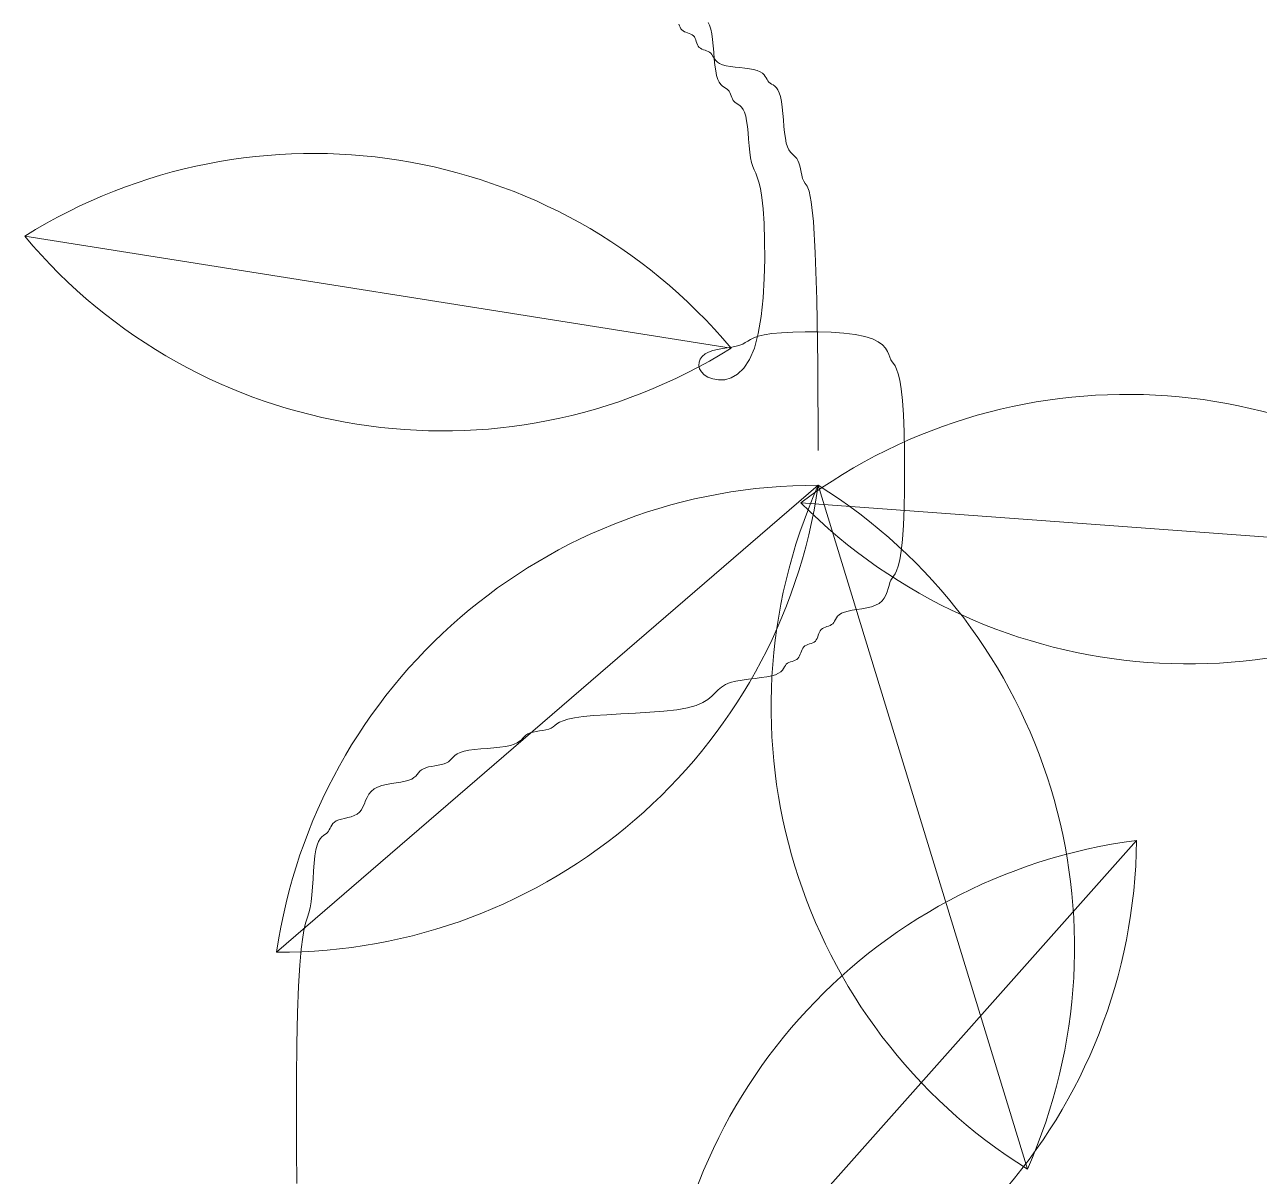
# Model space of a CAD drawing. Header units: millimetres. Extents: x 42 to 552, y 43 to 535.
# Drawn here: x 285.1976 to 285.312, y 504.5766 to 504.6833 of the extents above; entities that cross this region are included whole.
import ezdxf

# ---------------------------------------------------------------- set-up
doc = ezdxf.new("R2010")
doc.units = ezdxf.units.MM
doc.header["$LTSCALE"] = 0.75
doc.header["$MEASUREMENT"] = 0
doc.layers.add('Gramado', color=9, linetype='Continuous', lineweight=0)

# ---------------------------------------------------------------- blocks, each defined once
blk = doc.blocks.new('arbusto8vista')
for p, q in [((-0.2030635382672017, 0.5149713263192552), (-0.2028008066967004, 0.5144304894058251)), ((-0.2028008066967004, 0.5144304894058251), (-0.2025759084723688, 0.5137195252568603)), ((-0.2025759084723688, 0.5137195252568603), (-0.2023972510809529, 0.5128205809427726)), ((-0.2023972510809529, 0.5128205809427726), (-0.2022564274947172, 0.5117704123515523)), ((-0.2022564274947172, 0.5117704123515523), (-0.2021408270573772, 0.5106194275755769)), ((-0.2021408270573772, 0.5106194275755769), (-0.2020378391125632, 0.5094180347072239)), ((-0.2020378391125632, 0.5094180347072239), (-0.2019348530039906, 0.5082166418388709)), ((-0.2019348530039906, 0.5082166418388709), (-0.2018192580752611, 0.5070656570628955)), ((-0.2018192580752611, 0.5070656570628955), (-0.2016784436701187, 0.5060154884716752)), ((-0.2016784436701187, 0.5060154884716752), (-0.2014997991321934, 0.5051165441575876)), ((-0.2014997991321934, 0.5051165441575876), (-0.201274917280756, 0.5044055800086227)), ((-0.201274917280756, 0.5044055800086227), (-0.2010122048374683, 0.5038647430951926)), ((-0.2010122048374683, 0.5038647430951926), (-0.2007242719996611, 0.5034625282832934)), ((-0.2007242719996611, 0.5034625282832934), (-0.2004237289645516, 0.5031674304389355)), ((-0.2004237289645516, 0.5031674304389355), (-0.2001231859294705, 0.5029479444281577)), ((-0.2001231859294705, 0.5029479444281577), (-0.199835253091635, 0.5027725651169419)), ((-0.199835253091635, 0.5027725651169419), (-0.1995725406483757, 0.5026097873713269)), ((-0.1995725406483757, 0.5026097873713269), (-0.1993476587969383, 0.5024281060573088)), ((-0.1993476587969383, 0.5024281060573088), (-0.1991690143354958, 0.5022033672591562)), ((-0.1991690143354958, 0.5022033672591562), (-0.1990282004659036, 0.5019408219342267)), ((-0.1990282004659036, 0.5019408219342267), (-0.1989126069908878, 0.5016530722580939)), ((-0.1989126069908878, 0.5016530722580939), (-0.1988096237131174, 0.5013527204063735)), ((-0.1988096237131174, 0.5013527204063735), (-0.198706640435347, 0.5010523685546389)), ((-0.198706640435347, 0.5010523685546389), (-0.1985910469603027, 0.5007646188785202)), ((-0.1985910469603027, 0.5007646188785202), (-0.1984502330907105, 0.5005020735535766)), ((-0.1984502330907105, 0.5005020735535766), (-0.1982715886292965, 0.5002773347554381)), ((-0.1982715886292965, 0.5002773347554381), (-0.1980467067778591, 0.5000956534922523)), ((-0.1980467067778591, 0.5000956534922523), (-0.1977839943345998, 0.4999328761024628)), ((-0.1977839943345998, 0.4999328761024628), (-0.1974960614967642, 0.499757497757102)), ((-0.1974960614967642, 0.499757497757102), (-0.1971955184616832, 0.4995380136271876)), ((-0.1971955184616832, 0.4995380136271876), (-0.1968949754265736, 0.4992429188837093)), ((-0.1968949754265736, 0.4992429188837093), (-0.1966070425887665, 0.4988407086977134)), ((-0.1966070425887665, 0.4988407086977134), (-0.1963443301454788, 0.4982998782402035)), ((-0.1963443301454788, 0.4982998782402035), (-0.1961194482940414, 0.4975889226821977)), ((-0.1961194482940414, 0.4975889226821977), (-0.1959408037561161, 0.4966899892466188)), ((-0.1959408037561161, 0.4966899892466188), (-0.1957999893509736, 0.49563983336391)), ((-0.1957999893509736, 0.49563983336391), (-0.1956843944222442, 0.4944888625164765)), ((-0.1956843944222442, 0.4944888625164765), (-0.1955814083136715, 0.4932874841866663)), ((-0.1955814083136715, 0.4932874841866663), (-0.1954784203688575, 0.4920861058568562)), ((-0.1954784203688575, 0.4920861058568562), (-0.1953628199315176, 0.4909351350094227)), ((-0.1953628199315176, 0.4909351350094227), (-0.1952219963452819, 0.4898849791267281)), ((-0.1952219963452819, 0.4898849791267281), (-0.1950433389538659, 0.488986045691135)), ((-0.1950433389538659, 0.488986045691135), (-0.1948184407295059, 0.488263538291335)), ((-0.1948184407295059, 0.488263538291335), (-0.1945557091590331, 0.4876418449412654)), ((-0.1945557091590331, 0.4876418449412654), (-0.194267755357771, 0.4870201497611646)), ((-0.194267755357771, 0.4870201497611646), (-0.1939671904411284, 0.486297636871285)), ((-0.1939671904411284, 0.486297636871285), (-0.1936666255244859, 0.4853734903918649)), ((-0.1936666255244859, 0.4853734903918649), (-0.1933786717232238, 0.484146894443171)), ((-0.1933786717232238, 0.484146894443171), (-0.1931159401527225, 0.4825170331454416)), ((-0.1931159401527225, 0.4825170331454416), (-0.1928910419283625, 0.4803830906189148)), ((-0.1928910419283625, 0.4803830906189148), (-0.1927176389388308, 0.4776862576766661)), ((-0.1927176389388308, 0.4776862576766661), (-0.1926135961657849, 0.4745357519030051)), ((-0.1988096237131174, 0.4545740692399534), (-0.3297209789950557, 0.4753225673448611)), ((-0.1926135961657849, 0.4745357519030051), (-0.1925978293642174, 0.4710827975750789)), ((-0.1925978293642174, 0.4710827975750789), (-0.1926892542890926, 0.4674786189700058)), ((-0.1926892542890926, 0.4674786189700058), (-0.1929067866953744, 0.4638744403649468)), ((-0.1929067866953744, 0.4638744403649468), (-0.1932693423380272, 0.4604214860370206)), ((-0.1932693423380272, 0.4604214860370206), (-0.1937958369720434, 0.4572709802633597)), ((-0.1873760794913153, 0.4575565845378833), (-0.1850725329349814, 0.4576122451126281)), ((-0.1850725329349814, 0.4576122451126281), (-0.1826681011280016, 0.4575985946365932)), ((-0.1826681011280016, 0.4575985946365932), (-0.1802636693210218, 0.4575093323269925)), ((-0.1971955576342452, 0.4551117620654281), (-0.196654356765066, 0.4553365008635666)), ((-0.196654356765066, 0.4553365008635666), (-0.1961951235553556, 0.455599046188496)), ((-0.1961951235553556, 0.455599046188496), (-0.1957484996248127, 0.4558867958646289)), ((-0.1957484996248127, 0.4558867958646289), (-0.1952451265931359, 0.4561871477163493)), ((-0.1952451265931359, 0.4561871477163493), (-0.1946156460800808, 0.4564874995680839)), ((-0.1946156460800808, 0.4564874995680839), (-0.1937906997052892, 0.4567752492442025)), ((-0.1937958369720434, 0.4572709802633597), (-0.1945051863523872, 0.4545741473211109)), ((-0.1937906997052892, 0.4567752492442025), (-0.1927009290885451, 0.4570377945691462)), ((-0.1927009290885451, 0.4570377945691462), (-0.1912769758494903, 0.4572625333672846)), ((-0.1912769758494903, 0.4572625333672846), (-0.1894778555463574, 0.4574379136951734)), ((-0.1894778555463574, 0.4574379136951734), (-0.1873760794913153, 0.4575565845378833)), ((-0.1802636693210218, 0.4575093323269925), (-0.1779601227646879, 0.4573381574010398)), ((-0.1779601227646879, 0.4573381574010398), (-0.1758583467096457, 0.4570787690759204)), ((-0.1758583467096457, 0.4570787690759204), (-0.1740592264065128, 0.4567248665688766)), ((-0.1740592264065128, 0.4567248665688766), (-0.1726373749435481, 0.45627539985108)), ((-0.1726373749435481, 0.45627539985108), (-0.1715623167591502, 0.4557503219097327)), ((-0.1715623167591502, 0.4557503219097327), (-0.1707773041294445, 0.4551748364860089)), ((-0.2045516841584742, 0.4525241649569267), (-0.2041807255430683, 0.453049242898274)), ((-0.2041807255430683, 0.453049242898274), (-0.2036521353302305, 0.4534987096160705)), ((-0.2036521353302305, 0.4534987096160705), (-0.2029774734029957, 0.4538547124857217)), ((-0.2029774734029957, 0.4538547124857217), (-0.2021893169459759, 0.4541288033490218)), ((-0.2021893169459759, 0.4541288033490218), (-0.201325497469071, 0.454339885164373)), ((-0.201325497469071, 0.454339885164373), (-0.2004238464822379, 0.4545068608901488)), ((-0.2004238464822379, 0.4545068608901488), (-0.1995221954953763, 0.4546486334847515)), ((-0.1995221954953763, 0.4546486334847515), (-0.1986583760184715, 0.4547841059065689)), ((-0.1986583760184715, 0.4547841059065689), (-0.1978702195614517, 0.4549321811140032)), ((-0.1978702195614517, 0.4549321811140032), (-0.1971955576342452, 0.4551117620654281)), ((-0.1945051863523872, 0.4545741473211109), (-0.1954047465039253, 0.4524465057298812)), ((-0.1707773041294445, 0.4551748364860089), (-0.1702255893303857, 0.4545741473211109)), ((-0.1702255893303857, 0.4545741473211109), (-0.1698504246380992, 0.4539734581561987)), ((-0.1698504246380992, 0.4539734581561987), (-0.1695950623285682, 0.4533979727324891)), ((-0.1695950623285682, 0.4533979727324891), (-0.1694027546778329, 0.4528728947911276)), ((-0.2047954843661728, 0.4513479903683049), (-0.2047587056187297, 0.4519486795332028)), ((-0.2046557148431134, 0.4507473012033927), (-0.2047954843661728, 0.4513479903683049)), ((-0.2047587056187297, 0.4519486795332028), (-0.2045516841584742, 0.4525241649569267)), ((-0.2043330914918329, 0.450171815779683), (-0.2046557148431134, 0.4507473012033927)), ((-0.1964556345314463, 0.4508607509792171), (-0.1976074078096133, 0.4497538728011534)), ((-0.1954047465039253, 0.4524465057298812), (-0.1964556345314463, 0.4508607509792171)), ((-0.1694027546778329, 0.4528728947911276), (-0.1692167539619618, 0.4524234280733452)), ((-0.1692167539619618, 0.4524234280733452), (-0.1689918721105244, 0.4520558733618856)), ((-0.1689918721105244, 0.4520558733618856), (-0.1687291596672651, 0.4517009196060258)), ((-0.1687291596672651, 0.4517009196060258), (-0.1684412268294295, 0.4512703527965698)), ((-0.1684412268294295, 0.4512703527965698), (-0.1681406837943484, 0.4506759589243785)), ((-0.203821308754641, 0.4496467378383358), (-0.2043330914918329, 0.450171815779683)), ((-0.2031140610738476, 0.4491972711205392), (-0.203821308754641, 0.4496467378383358)), ((-0.2022145009223095, 0.4488549204552754), (-0.2031140610738476, 0.4491972711205392)), ((-0.20116361289476, 0.4486763950227299), (-0.2022145009223095, 0.4488549204552754)), ((-0.2000118396165931, 0.448724705090882), (-0.20116361289476, 0.4486763950227299)), ((-0.1988096237131174, 0.4490628609276968), (-0.2000118396165931, 0.448724705090882)), ((-0.1976074078096133, 0.4497538728011534), (-0.1988096237131174, 0.4490628609276968)), ((-0.1681406837943484, 0.4506759589243785), (-0.1678401407592389, 0.4498295239802985)), ((-0.1678401407592389, 0.4498295239802985), (-0.1675522079214318, 0.4486428339551338)), ((-0.1675522079214318, 0.4486428339551338), (-0.1672894954781441, 0.4470276748397595)), ((-0.1672894954781441, 0.4470276748397595), (-0.1670646136267067, 0.4448958326250079)), ((-0.1670646136267067, 0.4448958326250079), (-0.166888070864843, 0.4421989996827449)), ((-0.166888070864843, 0.4421989996827449), (-0.1667619688920752, 0.4390484939090982)), ((-0.1667619688920752, 0.4390484939090982), (-0.1666863077084031, 0.4355955395811577)), ((-0.1666863077084031, 0.4355955395811577), (-0.1666610873138552, 0.4319913609760988)), ((-0.1666610873138552, 0.4319913609760988), (-0.1666863077084031, 0.4283871823710399)), ((-0.1666863077084031, 0.4283871823710399), (-0.1667619688920752, 0.4249342280430994)), ((-0.1667619688920752, 0.4249342280430994), (-0.166888070864843, 0.4217837222694385)), ((-0.166888070864843, 0.4217837222694385), (-0.1670646136267067, 0.4190868893271897)), ((-0.1670646136267067, 0.4190868893271897), (-0.1672894954781441, 0.4169550471124381)), ((-0.1672894954781441, 0.4169550471124381), (-0.1675522079214318, 0.4153398879970638)), ((-0.1678401407592389, 0.4141531979718991), (-0.1681406837943484, 0.4133067630278049)), ((-0.1675522079214318, 0.4153398879970638), (-0.1678401407592389, 0.4141531979718991)), ((-0.1689918721105244, 0.4119268485902978), (-0.1692167539619618, 0.4115592938788524)), ((-0.1687291596672651, 0.4122818023461718), (-0.1689918721105244, 0.4119268485902978)), ((-0.1684412268294295, 0.4127123691556278), (-0.1687291596672651, 0.4122818023461718)), ((-0.1681406837943484, 0.4133067630278049), (-0.1684412268294295, 0.4127123691556278)), ((-0.1697085557872526, 0.4100092637959989), (-0.1698893076098784, 0.4094085746310867)), ((-0.1695530271134942, 0.4105847492197086), (-0.1697085557872526, 0.4100092637959989)), ((-0.1693975002759487, 0.4111098271610558), (-0.1695530271134942, 0.4105847492197086)), ((-0.1692167539619618, 0.4115592938788524), (-0.1693975002759487, 0.4111098271610558)), ((-0.1713689726423411, 0.407257855383321), (-0.1720436509424701, 0.4069018525136698)), ((-0.1708351150976171, 0.4077073221011176), (-0.1713689726423411, 0.407257855383321)), ((-0.1704273659524063, 0.4082324000424649), (-0.1708351150976171, 0.4077073221011176)), ((-0.1701205038940259, 0.4088078854661887), (-0.1704273659524063, 0.4082324000424649)), ((-0.1698893076098784, 0.4094085746310867), (-0.1701205038940259, 0.4088078854661887)), ((-0.1787673137185095, 0.4051575188108956), (-0.1790741757768615, 0.4048697691347627)), ((-0.1783595645732987, 0.405420064135825), (-0.1787673137185095, 0.4051575188108956)), ((-0.1778257070285747, 0.4056448029339776), (-0.1783595645732987, 0.405420064135825)), ((-0.1771510287284457, 0.4058243838853883), (-0.1778257070285747, 0.4056448029339776)), ((-0.1763628531441839, 0.4059724590928226), (-0.1771510287284457, 0.4058243838853883)), ((-0.1754990127038525, 0.4061079315146401), (-0.1763628531441839, 0.4059724590928226)), ((-0.1745973398354579, 0.4062497041092428), (-0.1754990127038525, 0.4061079315146401)), ((-0.1736956669670633, 0.4064166798350186), (-0.1745973398354579, 0.4062497041092428)), ((-0.1728318265267319, 0.4066277616503697), (-0.1736956669670633, 0.4064166798350186)), ((-0.1720436509424701, 0.4069018525136698), (-0.1728318265267319, 0.4066277616503697)), ((-0.181642471749484, 0.4027379010962875), (-0.1819051841927433, 0.4025971768021321)), ((-0.1813545389116769, 0.4028534210392678), (-0.181642471749484, 0.4027379010962875)), ((-0.1810539958765673, 0.4029563388066322), (-0.1813545389116769, 0.4028534210392678)), ((-0.1807534528414578, 0.4030592565740108), (-0.1810539958765673, 0.4029563388066322)), ((-0.1804655200036507, 0.4031747765169769), (-0.1807534528414578, 0.4030592565740108)), ((-0.180202807560363, 0.4033155008111464), (-0.1804655200036507, 0.4031747765169769)), ((-0.179977925708954, 0.403494031632107), (-0.180202807560363, 0.4033155008111464)), ((-0.1797971793949671, 0.4037187704302454), (-0.179977925708954, 0.403494031632107)), ((-0.1796416525574216, 0.403981315755189), (-0.1797971793949671, 0.4037187704302454)), ((-0.1794861238836631, 0.4042690654313077), (-0.1796416525574216, 0.403981315755189)), ((-0.1793053720610374, 0.4045694172830423), (-0.1794861238836631, 0.4042690654313077)), ((-0.1790741757768615, 0.4048697691347627), (-0.1793053720610374, 0.4045694172830423)), ((-0.1830274917504084, 0.4004926134774536), (-0.1832061362118225, 0.4002678746793009)), ((-0.1828866778808163, 0.400755158802383), (-0.1830274917504084, 0.4004926134774536)), ((-0.1827710844057719, 0.4010429084785159), (-0.1828866778808163, 0.400755158802383)), ((-0.1826681011280016, 0.4013432603302363), (-0.1827710844057719, 0.4010429084785159)), ((-0.1825651178502596, 0.4016436121819567), (-0.1826681011280016, 0.4013432603302363)), ((-0.1824495243752153, 0.4019313618580895), (-0.1825651178502596, 0.4016436121819567)), ((-0.1823087105056231, 0.4021939071830332), (-0.1824495243752153, 0.4019313618580895)), ((-0.1821300660441807, 0.4024186459811716), (-0.1823087105056231, 0.4021939071830332)), ((-0.1819051841927433, 0.4025971768021321), (-0.1821300660441807, 0.4024186459811716)), ((-0.1858963165274474, 0.3981171033774302), (-0.1859993044722614, 0.3978167515257098)), ((-0.1857933304188748, 0.3984174552291648), (-0.1858963165274474, 0.3981171033774302)), ((-0.1856777354901737, 0.3987052049052835), (-0.1857933304188748, 0.3984174552291648)), ((-0.1855369210850029, 0.3989677502302271), (-0.1856777354901737, 0.3987052049052835)), ((-0.1853582765470776, 0.3991924890283656), (-0.1855369210850029, 0.3989677502302271)), ((-0.1851333946956402, 0.3993710198493261), (-0.1853582765470776, 0.3991924890283656)), ((-0.1848706822523809, 0.3995117441434957), (-0.1851333946956402, 0.3993710198493261)), ((-0.1845827494145453, 0.3996272640864618), (-0.1848706822523809, 0.3995117441434957)), ((-0.1842822063794358, 0.3997301818538403), (-0.1845827494145453, 0.3996272640864618)), ((-0.1839816633443547, 0.3998330996212047), (-0.1842822063794358, 0.3997301818538403)), ((-0.1836937305065192, 0.399948619564185), (-0.1839816633443547, 0.3998330996212047)), ((-0.1834310180632599, 0.4000893438583404), (-0.1836937305065192, 0.399948619564185)), ((-0.1832061362118225, 0.4002678746793009), (-0.1834310180632599, 0.4000893438583404)), ((-0.1885866829127565, 0.395966358102612), (-0.1887684929299951, 0.3957416301829682)), ((-0.1883617846883965, 0.3961448803326135), (-0.1885866829127565, 0.395966358102612)), ((-0.1880990531179236, 0.3962855981708486), (-0.1883617846883965, 0.3961448803326135)), ((-0.1878110993166615, 0.3964011134879257), (-0.1880990531179236, 0.3962855981708486)), ((-0.187510534400019, 0.3965040281544105), (-0.1878110993166615, 0.3964011134879257)), ((-0.187209969483348, 0.3966069440409257), (-0.187510534400019, 0.3965040281544105)), ((-0.1869220156820859, 0.396722463018051), (-0.187209969483348, 0.3966069440409257)), ((-0.186659284111613, 0.3968631869563808), (-0.1869220156820859, 0.396722463018051)), ((-0.186434385887253, 0.3970417177265091), (-0.186659284111613, 0.3968631869563808)), ((-0.186255728495837, 0.3972664565246475), (-0.186434385887253, 0.3970417177265091)), ((-0.1861149049096014, 0.397529001849577), (-0.186255728495837, 0.3972664565246475)), ((-0.1859993044722614, 0.3978167515257098), (-0.1861149049096014, 0.397529001849577)), ((-0.1921764804556005, 0.3936361184976533), (-0.1932273493558796, 0.3934880493903137)), ((-0.1912769366769282, 0.3938156909089514), (-0.1921764804556005, 0.3936361184976533)), ((-0.1905654983740419, 0.3940404188285953), (-0.1912769366769282, 0.3938156909089514)), ((-0.1900243004887159, 0.3943029514450132), (-0.1905654983740419, 0.3940404188285953)), ((-0.1896218166096446, 0.3945906871926042), (-0.1900243004887159, 0.3943029514450132)), ((-0.189326520325551, 0.3948910245057817), (-0.1896218166096446, 0.3945906871926042)), ((-0.189106885225101, 0.3951913618189593), (-0.189326520325551, 0.3948910245057817)), ((-0.1889313848970176, 0.3954790975665503), (-0.189106885225101, 0.3951913618189593)), ((-0.1887684929299951, 0.3957416301829682), (-0.1889313848970176, 0.3954790975665503)), ((-0.2012055471180929, 0.3912280702134439), (-0.2017677645236802, 0.3906525708611781)), ((-0.2006055000387903, 0.3917531608633169), (-0.2012055471180929, 0.3912280702134439)), ((-0.1998856547081971, 0.3922026384595938), (-0.2006055000387903, 0.3917531608633169)), ((-0.1989861109295248, 0.3925586498693718), (-0.1998856547081971, 0.3922026384595938)), ((-0.1979352420292173, 0.3928327468327666), (-0.1989861109295248, 0.3925586498693718)), ((-0.1967834897145053, 0.393043832308166), (-0.1979352420292173, 0.3928327468327666)), ((-0.1955812956925627, 0.3932108092539721), (-0.1967834897145053, 0.393043832308166)), ((-0.19437910167062, 0.3933525806285587), (-0.1955812956925627, 0.3932108092539721)), ((-0.1932273493558796, 0.3934880493903137), (-0.19437910167062, 0.3933525806285587)), ((-0.2031065846239244, 0.3894511634542823), (-0.2040471244737319, 0.3888756641020308)), ((-0.2023741208330989, 0.3900518671577373), (-0.2031065846239244, 0.3894511634542823)), ((-0.2017677645236802, 0.3906525708611781), (-0.2023741208330989, 0.3900518671577373)), ((-0.2192702263917283, 0.3867511536869159), (-0.2218617057858978, 0.3866156849251468)), ((-0.2165652515496674, 0.3868929250614883), (-0.2192702263917283, 0.3867511536869159)), ((-0.2138602767075781, 0.3870599020072945), (-0.2165652515496674, 0.3868929250614883)), ((-0.2112687973134371, 0.3872709874826938), (-0.2138602767075781, 0.3870599020072945)), ((-0.2089043088151072, 0.3875450844460886), (-0.2112687973134371, 0.3872709874826938)), ((-0.2068803066605653, 0.3879010958558666), (-0.2089043088151072, 0.3875450844460886)), ((-0.2052777089600966, 0.3883505734521577), (-0.2068803066605653, 0.3879010958558666)), ((-0.2040471244737319, 0.3888756641020308), (-0.2052777089600966, 0.3883505734521577)), ((-0.2318041201162089, 0.3843621041324923), (-0.2321687782235244, 0.3841373762128484)), ((-0.2314709888792663, 0.3846246367489101), (-0.2318041201162089, 0.3843621041324923)), ((-0.2311000261323954, 0.3849123724965011), (-0.2314709888792663, 0.3846246367489101)), ((-0.2306218734952949, 0.3852127098096787), (-0.2311000261323954, 0.3849123724965011)), ((-0.2299671725876635, 0.3855130471228563), (-0.2306218734952949, 0.3852127098096787)), ((-0.2290665650292283, 0.3858007828704473), (-0.2299671725876635, 0.3855130471228563)), ((-0.2278506924396879, 0.3860633154868651), (-0.2290665650292283, 0.3858007828704473)), ((-0.2262501964387695, 0.386288043406509), (-0.2278506924396879, 0.3860633154868651)), ((-0.2242261942841992, 0.3864676158178071), (-0.2262501964387695, 0.386288043406509)), ((-0.2218617057858978, 0.3866156849251468), (-0.2242261942841992, 0.3864676158178071)), ((-0.2374000988245371, 0.3822869827897506), (-0.2376838385919768, 0.3819866309380302)), ((-0.2371289697134387, 0.3825747324658835), (-0.2374000988245371, 0.3822869827897506)), ((-0.2368326192896575, 0.3828372777908129), (-0.2371289697134387, 0.3825747324658835)), ((-0.2364732155842546, 0.3830620165889655), (-0.2368326192896575, 0.3828372777908129)), ((-0.2360234355084856, 0.3832405473590796), (-0.2364732155842546, 0.3830620165889655)), ((-0.2354979914947251, 0.3833812712974094), (-0.2360234355084856, 0.3832405473590796)), ((-0.2349221048556274, 0.3834967902745348), (-0.2354979914947251, 0.3833812712974094)), ((-0.2343209969038753, 0.3835997061610499), (-0.2349221048556274, 0.3834967902745348)), ((-0.2337198889521517, 0.3837026208275489), (-0.2343209969038753, 0.3835997061610499)), ((-0.233144002313054, 0.3838181361446118), (-0.2337198889521517, 0.3837026208275489)), ((-0.2326185582992935, 0.3839588539828469), (-0.233144002313054, 0.3838181361446118)), ((-0.2321687782235244, 0.3841373762128484), (-0.2326185582992935, 0.3839588539828469)), ((-0.2483104183262981, 0.3798358596361595), (-0.2490229203324361, 0.3796111208380211)), ((-0.2474108581747316, 0.38001439045712), (-0.2483104183262981, 0.3798358596361595)), ((-0.2463599701472106, 0.3801551147512896), (-0.2474108581747316, 0.38001439045712)), ((-0.2452081968690436, 0.3802706346942557), (-0.2463599701472106, 0.3801551147512896)), ((-0.2440059809655395, 0.3803735524616343), (-0.2452081968690436, 0.3802706346942557)), ((-0.2428037650620638, 0.3804764702289987), (-0.2440059809655395, 0.3803735524616343)), ((-0.2416519917838968, 0.380591990171979), (-0.2428037650620638, 0.3804764702289987)), ((-0.2406011037563758, 0.3807327144661343), (-0.2416519917838968, 0.380591990171979)), ((-0.2397015436048093, 0.3809112452870949), (-0.2406011037563758, 0.3807327144661343)), ((-0.2389890415221601, 0.3811359840852333), (-0.2397015436048093, 0.3809112452870949)), ((-0.2384404779717784, 0.3813985294101769), (-0.2389890415221601, 0.3811359840852333)), ((-0.2380180209847254, 0.3816862790863098), (-0.2384404779717784, 0.3813985294101769)), ((-0.2376838385919768, 0.3819866309380302), (-0.2380180209847254, 0.3816862790863098)), ((-0.2519884708771656, 0.3775065575133425), (-0.2525138957637125, 0.3773658332191729)), ((-0.2515387071742907, 0.3776850883342888), (-0.2519884708771656, 0.3775065575133425)), ((-0.2511793163988898, 0.3779098271324415), (-0.2515387071742907, 0.3776850883342888)), ((-0.2508829756917521, 0.3781723724573709), (-0.2511793163988898, 0.3779098271324415)), ((-0.2506118535429493, 0.3784601221335038), (-0.2508829756917521, 0.3781723724573709)), ((-0.2503281184425816, 0.3787604739852242), (-0.2506118535429493, 0.3784601221335038)), ((-0.2499939388806638, 0.3790608258369588), (-0.2503281184425816, 0.3787604739852242)), ((-0.2495714833472675, 0.3793485755130774), (-0.2499939388806638, 0.3790608258369588)), ((-0.2490229203324361, 0.3796111208380211), (-0.2495714833472675, 0.3793485755130774)), ((-0.2572563999167983, 0.3752339651806977), (-0.2575832281208648, 0.3749462155045791)), ((-0.2569863221910396, 0.3755343170324323), (-0.2572563999167983, 0.3752339651806977)), ((-0.2567414685322547, 0.3758346688841527), (-0.2569863221910396, 0.3755343170324323)), ((-0.2564903125291664, 0.3761224185602856), (-0.2567414685322547, 0.3758346688841527)), ((-0.2562013277704409, 0.376384963885215), (-0.2564903125291664, 0.3761224185602856)), ((-0.255842987844801, 0.3766097026833677), (-0.2562013277704409, 0.376384963885215)), ((-0.2553932241419261, 0.376788233504314), (-0.255842987844801, 0.3766097026833677)), ((-0.2548677992553792, 0.3769289577984836), (-0.2553932241419261, 0.376788233504314)), ((-0.2542919335797365, 0.3770444777414497), (-0.2548677992553792, 0.3769289577984836)), ((-0.2536908475095458, 0.3771473955088283), (-0.2542919335797365, 0.3770444777414497)), ((-0.2530897614393552, 0.3772503132762068), (-0.2536908475095458, 0.3771473955088283)), ((-0.2525138957637125, 0.3773658332191729), (-0.2530897614393552, 0.3772503132762068)), ((-0.2643152976951058, 0.3732018818017906), (-0.2649899759952064, 0.3728458789321394)), ((-0.2635271221108439, 0.3734759726651049), (-0.2643152976951058, 0.3732018818017906)), ((-0.2626632816704841, 0.3736870544804418), (-0.2635271221108439, 0.3734759726651049)), ((-0.2617616088020895, 0.3738540302062177), (-0.2626632816704841, 0.3736870544804418)), ((-0.2608599359337234, 0.3739958028008346), (-0.2617616088020895, 0.3738540302062177)), ((-0.2599960954933636, 0.374131275222652), (-0.2608599359337234, 0.3739958028008346)), ((-0.2592079199091017, 0.3742793504300721), (-0.2599960954933636, 0.374131275222652)), ((-0.2585332416089727, 0.374458931381497), (-0.2592079199091017, 0.3742793504300721)), ((-0.2579983332144877, 0.3746836701796354), (-0.2585332416089727, 0.374458931381497)), ((-0.2575832281208648, 0.3749462155045791), (-0.2579983332144877, 0.3746836701796354)), ((-0.2665368954131679, 0.3706951596843737), (-0.2667817490719528, 0.3700944705194757)), ((-0.2662668176873808, 0.3712958488492859), (-0.2665368954131679, 0.3706951596843737)), ((-0.2659399894833427, 0.3718713342729956), (-0.2662668176873808, 0.3712958488492859)), ((-0.2655248843897198, 0.3723964122143428), (-0.2659399894833427, 0.3718713342729956)), ((-0.2649899759952064, 0.3728458789321394), (-0.2655248843897198, 0.3723964122143428)), ((-0.2676802297594065, 0.3685444404366081), (-0.2681299934622814, 0.3681884375669568)), ((-0.2673218898337666, 0.3689939071544046), (-0.2676802297594065, 0.3685444404366081)), ((-0.2670329050750411, 0.3695189850957519), (-0.2673218898337666, 0.3689939071544046)), ((-0.2667817490719528, 0.3700944705194757), (-0.2670329050750411, 0.3695189850957519)), ((-0.2728262431638768, 0.3661563541880497), (-0.272993331108637, 0.3658560023363293)), ((-0.2726150209058176, 0.3664441038641826), (-0.2728262431638768, 0.3661563541880497)), ((-0.2723407485794951, 0.366706649189112), (-0.2726150209058176, 0.3664441038641826)), ((-0.2719845104299168, 0.3669313879872647), (-0.2723407485794951, 0.366706649189112)), ((-0.2715347467270419, 0.3671109689386753), (-0.2719845104299168, 0.3669313879872647)), ((-0.271009321840495, 0.3672590441461097), (-0.2715347467270419, 0.3671109689386753)), ((-0.2704334561648523, 0.3673945165679271), (-0.271009321840495, 0.3672590441461097)), ((-0.2698323700946617, 0.3675362891625298), (-0.2704334561648523, 0.3673945165679271)), ((-0.2692312840244426, 0.3677032648883056), (-0.2698323700946617, 0.3675362891625298)), ((-0.2686554183487999, 0.3679143467036567), (-0.2692312840244426, 0.3677032648883056)), ((-0.2681299934622814, 0.3681884375669568), (-0.2686554183487999, 0.3679143467036567)), ((-0.2746748033666506, 0.3639740839539485), (-0.2749753682832932, 0.3636149281511933)), ((-0.2743742384500081, 0.3642324247919646), (-0.2746748033666506, 0.3639740839539485)), ((-0.274086284648746, 0.3644277565820175), (-0.2743742384500081, 0.3642324247919646)), ((-0.2738235530782447, 0.3645978852408973), (-0.274086284648746, 0.3644277565820175)), ((-0.2735986548539131, 0.364780616685394), (-0.2738235530782447, 0.3645978852408973)), ((-0.2734189466127077, 0.3650053554835324), (-0.2735986548539131, 0.364780616685394)), ((-0.2732707670780883, 0.365267900808476), (-0.2734189466127077, 0.3650053554835324)), ((-0.2731352004950338, 0.3655556504845947), (-0.2732707670780883, 0.365267900808476)), ((-0.272993331108637, 0.3658560023363293), (-0.2731352004950338, 0.3655556504845947)), ((-0.2757509518793881, 0.361554511786693), (-0.2759296092708325, 0.3604308395529472)), ((-0.2755260536550566, 0.3624429479843485), (-0.2757509518793881, 0.361554511786693)), ((-0.2752633220845553, 0.3631171514669234), (-0.2755260536550566, 0.3624429479843485)), ((-0.2749753682832932, 0.3636149281511933), (-0.2752633220845553, 0.3631171514669234)), ((-0.2117229357953363, 0.264233463783782), (-0.1236778428509808, 0.3633109320789885)), ((-0.2759296092708325, 0.3604308395529472), (-0.2760704328570398, 0.3591181383453232)), ((-0.2761860332943797, 0.3576794178217568), (-0.2762890212391937, 0.3561776876402263)), ((-0.2760704328570398, 0.3591181383453232), (-0.2761860332943797, 0.3576794178217568)), ((-0.2763920073477948, 0.3546759574586815), (-0.2765076022764958, 0.3532372369351151)), ((-0.2762890212391937, 0.3561776876402263), (-0.2763920073477948, 0.3546759574586815)), ((-0.2765076022764958, 0.3532372369351151), (-0.2766484166816383, 0.3519245357274912)), ((-0.276827061219592, 0.3508008634937454), (-0.2770519430710294, 0.3498903737937979)), ((-0.2766484166816383, 0.3519245357274912), (-0.276827061219592, 0.3508008634937454)), ((-0.2776025883520958, 0.3481450025674064), (-0.2779031313872053, 0.3469698671799222)), ((-0.2773146555142887, 0.349061795795194), (-0.2776025883520958, 0.3481450025674064)), ((-0.2770519430710294, 0.3498903737937979), (-0.2773146555142887, 0.349061795795194)), ((-0.2779031313872053, 0.3469698671799222), (-0.2782036744223149, 0.345366262702214)), ((-0.2782036744223149, 0.345366262702214), (-0.278491607260122, 0.343164062203769)), ((-0.278491607260122, 0.343164062203769), (-0.2787543197034097, 0.3401931387540458)), ((-0.2787543197034097, 0.3401931387540458), (-0.2789792015548471, 0.3362833654225454)), ((-0.2789792015548471, 0.3362833654225454), (-0.2791557443167108, 0.331339177134339)), ((-0.2791557443167108, 0.331339177134339), (-0.2792818462894786, 0.3255632562368902)), ((-0.2792818462894786, 0.3255632562368902), (-0.2793575074731507, 0.3192328469332892)), ((-0.2793575074731507, 0.3192328469332892), (-0.2793827278676986, 0.312625193426598)), ((-0.2793827278676986, 0.312625193426598), (-0.2793575074731507, 0.306017539919921)), ((-0.2793575074731507, 0.306017539919921), (-0.2792818462894786, 0.29968713061632)), ((-0.2084944951536727, 0.185193711576261), (-0.2083915090451001, 0.1848933597245406)), ((-0.2083915090451001, 0.1848933597245406), (-0.2082759141163706, 0.1846056100484077)), ((-0.2082759141163706, 0.1846056100484077), (-0.2081350997112281, 0.1843430647234641)), ((-0.2081350997112281, 0.1843430647234641), (-0.2079564551733029, 0.1841183259253256)), ((-0.2079564551733029, 0.1841183259253256), (-0.2077315733218654, 0.1839397951043651)), ((-0.2077315733218654, 0.1839397951043651), (-0.2074688608785777, 0.1837990708102097)), ((-0.2074688608785777, 0.1837990708102097), (-0.2071809280407706, 0.1836835508672294)), ((-0.2071809280407706, 0.1836835508672294), (-0.2068803850056611, 0.1835806330998651)), ((-0.2068803850056611, 0.1835806330998651), (-0.20657984197058, 0.1834777153324865)), ((-0.20657984197058, 0.1834777153324865), (-0.2062919091327444, 0.1833621953895204)), ((-0.2062919091327444, 0.1833621953895204), (-0.2060291966894852, 0.1832214710953508)), ((-0.2060291966894852, 0.1832214710953508), (-0.2058043148380477, 0.1830429402743903)), ((-0.2058043148380477, 0.1830429402743903), (-0.2056256703001225, 0.1828182014762518)), ((-0.2056256703001225, 0.1828182014762518), (-0.2054848558949516, 0.1825556561513082)), ((-0.2054848558949516, 0.1825556561513082), (-0.2053692609662505, 0.1822679064751895)), ((-0.2053692609662505, 0.1822679064751895), (-0.2052662748576495, 0.1819675546234549)), ((-0.2052662748576495, 0.1819675546234549), (-0.2051632869128639, 0.1816672027717345)), ((-0.2051632869128639, 0.1816672027717345), (-0.2050476864754955, 0.1813794530956017)), ((-0.2050476864754955, 0.1813794530956017), (-0.2049068628892883, 0.1811169077706722)), ((-0.2049068628892883, 0.1811169077706722), (-0.2047282054978439, 0.1808921689725196)), ((-0.2047282054978439, 0.1808921689725196), (-0.2045033072735123, 0.1807136382024055)), ((-0.2045033072735123, 0.1807136382024055), (-0.204240575703011, 0.1805729142640757)), ((-0.204240575703011, 0.1805729142640757), (-0.2039526219017489, 0.1804573952869504)), ((-0.2039526219017489, 0.1804573952869504), (-0.2036520569851064, 0.1803544794004353)), ((-0.2036520569851064, 0.1803544794004353), (-0.2033514920684638, 0.1802515647339362)), ((-0.2033514920684638, 0.1802515647339362), (-0.2030635382672017, 0.1801360494168733)), ((-0.2030635382672017, 0.1801360494168733), (-0.2028008066967004, 0.1799953315786382)), ((-0.2028008066967004, 0.1799953315786382), (-0.2025759084723688, 0.1798168093486368)), ((-0.2025759084723688, 0.1798168093486368), (-0.2023951493048912, 0.1795920814289929)), ((-0.2023951493048912, 0.1795920814289929), (-0.2022396132862809, 0.179329548812575)), ((-0.2022396132862809, 0.179329548812575), (-0.2020840791038836, 0.179041813064984)), ((-0.2020840791038836, 0.179041813064984), (-0.2019033254450449, 0.1787414757518064)), ((-0.2019033254450449, 0.1787414757518064), (-0.2016721309970819, 0.1784411384386289)), ((-0.2016721309970819, 0.1784411384386289), (-0.2013652744473688, 0.1781534026910379)), ((-0.2013652744473688, 0.1781534026910379), (-0.2009575344832228, 0.17789087007462)), ((-0.2009575344832228, 0.17789087007462), (-0.2004236897919895, 0.1776661421549761)), ((-0.2004236897919895, 0.1776661421549761), (-0.1997490278647831, 0.1774876199249746)), ((-0.1997490278647831, 0.1774876199249746), (-0.1989608714077349, 0.1773469020867395)), ((-0.1989608714077349, 0.1773469020867395), (-0.19809705193083, 0.1772313867696766)), ((-0.19809705193083, 0.1772313867696766), (-0.1971954009439969, 0.1771284721031776)), ((-0.1971954009439969, 0.1771284721031776), (-0.1962937499571638, 0.1770255562166625)), ((-0.1962937499571638, 0.1770255562166625), (-0.1954299304802589, 0.1769100372395371)), ((-0.1954299304802589, 0.1769100372395371), (-0.1946417740232107, 0.1767693133012074)), ((-0.1946417740232107, 0.1767693133012074), (-0.1939671120960043, 0.1765907825310933)), ((-0.1939671120960043, 0.1765907825310933), (-0.1934332674812822, 0.1763660437329406)), ((-0.1934332674812822, 0.1763660437329406), (-0.1930255280526865, 0.1761034984080112)), ((-0.1930255280526865, 0.1761034984080112), (-0.1927186729566586, 0.1758157487318783)), ((-0.1927186729566586, 0.1758157487318783), (-0.1924874813395263, 0.1755153968801579)), ((-0.1924874813395263, 0.1755153968801579), (-0.1923067323477312, 0.1752150450284375)), ((-0.1923067323477312, 0.1752150450284375), (-0.1921512051276295, 0.1749272953523047)), ((-0.1921512051276295, 0.1749272953523047), (-0.1919956788256627, 0.174664750027361)), ((-0.1919956788256627, 0.174664750027361), (-0.191814932588187, 0.1744400112292226)), ((-0.191814932588187, 0.1744400112292226), (-0.1915900507367496, 0.1742583299152045)), ((-0.1915900507367496, 0.1742583299152045), (-0.1913273382934904, 0.1740955521695753)), ((-0.1913273382934904, 0.1740955521695753), (-0.1910394054556548, 0.1739201728583737)), ((-0.1910394054556548, 0.1739201728583737), (-0.1907388624205737, 0.1737006868475817)), ((-0.1907388624205737, 0.1737006868475817), (-0.1904383193854642, 0.173405589003238)), ((-0.1904383193854642, 0.173405589003238), (-0.1901503865476286, 0.1730033741913388)), ((-0.1901503865476286, 0.1730033741913388), (-0.1898876741043694, 0.1724625372779087)), ((-0.1898876741043694, 0.1724625372779087), (-0.1896627922529319, 0.1717515731289438)), ((-0.1896627922529319, 0.1717515731289438), (-0.1894841477150067, 0.1708526288148562)), ((-0.1894841477150067, 0.1708526288148562), (-0.1893433333098358, 0.1698024602236359)), ((-0.1893433333098358, 0.1698024602236359), (-0.1892277383811347, 0.1686514754476605)), ((-0.1892277383811347, 0.1686514754476605), (-0.1891247522725621, 0.1674500825793075)), ((-0.1891247522725621, 0.1674500825793075), (-0.1890217643277481, 0.1662486897109545)), ((-0.1890217643277481, 0.1662486897109545), (-0.1889061638904082, 0.1650977049349649)), ((-0.1889061638904082, 0.1650977049349649), (-0.1887653403041725, 0.1640475363437588)), ((-0.1887653403041725, 0.1640475363437588), (-0.1885866829127565, 0.1631485920296711)), ((-0.1885866829127565, 0.1631485920296711), (-0.1883617846883965, 0.1624365777502419)), ((-0.1883617846883965, 0.1624365777502419), (-0.1880990531179236, 0.161888389923547)), ((-0.1880990531179236, 0.161888389923547), (-0.1878110993166615, 0.1614662226327965)), ((-0.1878110993166615, 0.1614662226327965), (-0.187510534400019, 0.1611322699612145)), ((-0.187510534400019, 0.1611322699612145), (-0.187209969483348, 0.1608487259920253)), ((-0.187209969483348, 0.1608487259920253), (-0.1869220156820859, 0.1605777848084387)), ((-0.1869220156820859, 0.1605777848084387), (-0.186659284111613, 0.1602816404936789)), ((-0.186659284111613, 0.1602816404936789), (-0.186434385887253, 0.1599224871309701)), ((-0.186434385887253, 0.1599224871309701), (-0.1862552030709423, 0.1594730204131736)), ((-0.1862552030709423, 0.1594730204131736), (-0.186110701510529, 0.1589479424718263)), ((-0.186110701510529, 0.1589479424718263), (-0.1859851180003318, 0.1583724570481024)), ((-0.1859851180003318, 0.1583724570481024), (-0.1858626893347264, 0.1577717678832045)), ((-0.1858626893347264, 0.1577717678832045), (-0.18572765230806, 0.1571710787182923)), ((-0.18572765230806, 0.1571710787182923), (-0.1855642437146798, 0.1565955932945826)), ((-0.1855642437146798, 0.1565955932945826), (-0.1853567003489331, 0.1560705153532211)), ((-0.1853567003489331, 0.1560705153532211), (-0.1850892590051672, 0.1556210486354388)), ((-0.1850892590051672, 0.1556210486354388), (-0.1847535125026809, 0.1551715808501228)), ((-0.1847535125026809, 0.1551715808501228), (-0.1843704777603818, 0.1542432355772121)), ((-0.1843704777603818, 0.1542432355772121), (-0.1839685277221861, 0.1522563203643443)), ((-0.1839685277221861, 0.1522563203643443), (-0.1835760353319529, 0.1486311427591858)), ((-0.1835760353319529, 0.1486311427591858), (-0.1832213735335415, 0.1427880103093884)), ((-0.1832213735335415, 0.1427880103093884), (-0.1829329152708112, 0.1341472305626041)), ((-0.1829329152708112, 0.1341472305626041), (-0.1827390334876782, 0.1221291110664993)), ((-0.1827390334876782, 0.1221291110664993), (-0.1826681011280016, 0.1061539593687257)), ((-0.1826681011280016, 0.09970164546312787), (-0.2830344928551654, 0.01312872517603125)), ((-0.1826681011280016, 0.09970164546312787), (-0.1439199659470489, -0.02705349303376181)), ((-0.1858963116308985, 0.0964756446726227), (-0.05371356067939814, 0.08667750881625125))]:
    blk.add_line(p, q)
for centre, start, end in [((-0.2761989041684956, 0.3896539953042577), 39.99250789297904, 121.9953868831373), ((-0.2523316985396491, 0.540242641280571), 219.9925078929767, 301.9953868831336), ((-0.2246852924478731, 0.3644117750054789), 277.3727001703446, 359.3755791605024), ((-0.1107154861984156, 0.2631326208572773), 97.37270017034291, 179.3755791605007), ((-0.1254403831663069, 0.01555100415625077), 44.75922524125048, 126.7621042314083), ((-0.1830584474095929, -0.001311048585677099), 89.77859136051269, 171.78147035067), ((-0.2826441465735456, 0.1141414192248504), 269.7785913605111, 351.7814703506684), ((-0.09039017949186245, 0.05861026062719077), 155.9965763869843, 237.9994553771414), ((-0.236197887583188, 0.0140378918021753), 335.9965763869828, 57.99945537713956), ((-0.1141694891439897, 0.1676021493326232), 224.7592252412528, 306.76210423141)]:
    blk.add_arc(centre, 0.1010134482592243, start, end)

msp = doc.modelspace()

# ---------------------------------------------------------------- block references
at = {"layer": 'Gramado', "xscale": 0.5, "yscale": 0.5, "zscale": 0.5}
for p in [(285.362506121478, 504.5908006515845), (285.362506121478, 504.4260773757333)]:
    msp.add_blockref('arbusto8vista', p, dxfattribs=at)

doc.saveas('drawing.dxf')
